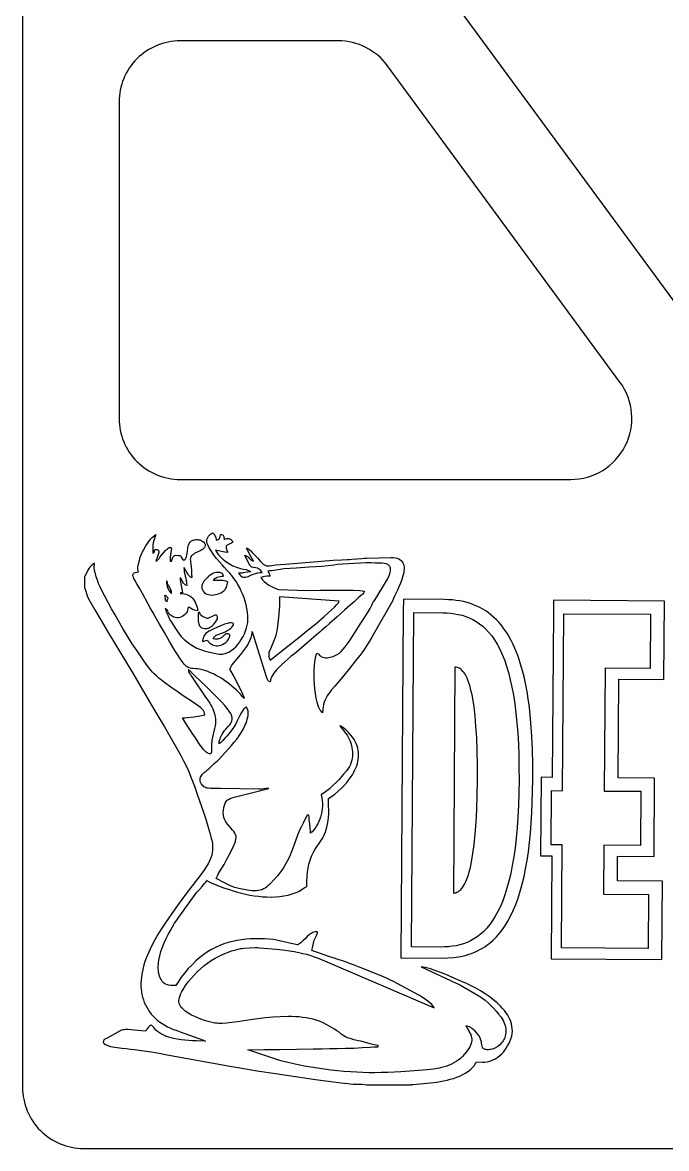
# Model space of a CAD drawing. Extents: x 0 to 500, y 0 to 300.
# Drawn here: x 0 to 105.4, y 0 to 184.1 of the extents above; entities that cross this region are included whole.
import ezdxf

# ---------------------------------------------------------------- set-up
doc = ezdxf.new("R2010")
doc.units = 0
doc.layers.add('Nível Padrão', color=18, linetype='CONTINUOUS')

msp = doc.modelspace()

# ---------------------------------------------------------------- linework, layer by layer
at = {"layer": 'Nível Padrão'}
for points in [[(0, 10, 0.414214), (10, 0), (490, 0, 0.414214), (500, 10), (500, 290, 0.414214), (490, 300), (10, 300, 0.414214), (0, 290), (0, 10)], [(227.69, 25), (227.69, 28.97, 0.041846), (227.67, 31.47), (222.44, 90.15, 0.386376), (207.6, 103.81), (137.25, 103.84, -0.238478), (129.19, 107.91), (65.79, 194.14, -0.132662), (63.9, 199, 0.026364), (64.02, 196.77), (64.02, 275, -0.414214), (74.02, 285), (475, 285, -0.414214), (485, 275), (485, 25, -0.414214), (475, 15), (237.69, 15, -0.414214), (227.69, 25)], [(59.73, 177.06, 0.238565), (51.67, 181.14), (25.8, 181.14, 0.414214), (15.8, 171.14), (15.8, 119.41, 0.414214), (25.8, 109.41), (89.71, 109.41, 0.614772), (97.77, 125.33), (59.73, 177.06)]]:
    msp.add_lwpolyline(points, format="xyb", close=True, dxfattribs=at)
for points in [[(23.36, 88.31), (23.43, 88.06), (23.53, 87.76), (23.82, 87.1), (24.13, 86.48), (24.37, 86.05), (25.01, 85.02), (25.34, 84.54), (25.69, 84.07), (26.04, 83.65), (26.45, 83.24), (26.92, 82.84), (27.42, 82.47), (27.97, 82.13), (28.54, 81.84), (29.13, 81.59), (29.44, 81.49), (29.74, 81.41), (30.4, 81.23), (31.14, 81.05), (31.87, 80.9), (32.21, 80.86), (32.5, 80.85), (32.72, 80.86), (32.93, 80.89), (33.14, 80.94), (33.35, 81.01), (33.56, 81.09), (33.76, 81.19), (34.16, 81.43), (34.54, 81.73), (34.9, 82.06), (35.24, 82.44), (35.55, 82.85), (35.84, 83.28), (36.1, 83.73), (36.32, 84.19), (36.51, 84.65), (36.67, 85.12), (36.78, 85.57), (36.85, 86.01), (36.87, 86.42), (36.86, 87.07), (36.8, 87.7), (36.72, 88.31), (36.6, 88.91), (36.45, 89.49), (36.26, 90.06), (36.05, 90.62), (35.81, 91.16), (35.55, 91.69), (35.25, 92.21), (34.94, 92.71), (34.6, 93.2), (34.23, 93.68), (33.85, 94.14), (33.44, 94.6), (33.02, 95.04), (32.66, 95.43), (32.22, 95.93), (31.75, 96.51), (31.28, 97.13), (30.85, 97.75), (30.49, 98.34), (30.36, 98.61), (30.25, 98.85), (30.19, 99.07), (30.17, 99.25), (30.18, 99.47), (30.24, 99.69), (30.32, 99.91), (30.44, 100.12), (30.58, 100.3), (30.74, 100.46), (30.92, 100.59), (31.11, 100.66), (31.22, 100.57), (31.32, 100.46), (31.41, 100.32), (31.5, 100.17), (31.57, 100.01), (31.63, 99.84), (31.67, 99.67), (31.7, 99.49), (31.88, 99.52), (32.03, 99.58), (32.15, 99.67), (32.24, 99.78), (32.3, 99.92), (32.35, 100.07), (32.4, 100.43), (32.58, 100.4), (32.72, 100.36), (32.83, 100.3), (32.9, 100.21), (32.94, 100.1), (32.97, 99.96), (32.99, 99.6), (33.19, 99.7), (33.39, 99.75), (33.59, 99.76), (33.77, 99.74), (33.94, 99.68), (34.11, 99.57), (34.26, 99.43), (34.4, 99.25), (34.3, 99.12), (34.19, 99.02), (34.07, 98.94), (33.95, 98.87), (33.71, 98.77), (33.51, 98.68), (33.43, 98.62), (33.36, 98.54), (33.32, 98.45), (33.31, 98.33), (33.32, 98.18), (33.37, 97.99), (33.46, 97.76), (33.58, 97.49), (33.11, 97.54), (32.57, 97.63), (31.58, 97.84), (31.74, 97.57), (31.91, 97.3), (32.11, 97.05), (32.32, 96.81), (32.54, 96.58), (32.78, 96.37), (33.04, 96.16), (33.3, 95.97), (33.86, 95.62), (34.44, 95.31), (35.04, 95.06), (35.65, 94.85), (36.09, 94.76), (36.59, 94.66), (36.82, 94.6), (37.04, 94.53), (37.22, 94.43), (37.29, 94.37), (37.35, 94.31), (36.85, 94.25), (36.41, 94.17), (35.94, 94.1), (35.66, 94.08), (35.34, 94.07), (35.54, 93.82), (35.73, 93.63), (35.92, 93.5), (36.11, 93.43), (36.3, 93.41), (36.5, 93.42), (36.71, 93.47), (36.93, 93.55), (37.39, 93.74), (37.92, 93.95), (38.21, 94.05), (38.53, 94.12), (38.87, 94.17), (39.23, 94.19), (39.08, 94.39), (38.94, 94.56), (38.81, 94.68), (38.68, 94.78), (38.56, 94.85), (38.44, 94.9), (38.21, 94.95), (37.79, 94.99), (37.58, 95.04), (37.48, 95.09), (37.38, 95.16), (37.3, 95.27), (37.17, 95.47), (36.86, 96.05), (36.56, 96.65), (36.4, 97.02), (36.62, 96.93), (36.8, 96.82), (36.96, 96.69), (37.11, 96.54), (37.26, 96.4), (37.42, 96.27), (37.6, 96.15), (37.82, 96.07), (37.22, 97.14), (36.64, 98.19), (36.75, 98.15), (36.87, 98.1), (37.11, 97.94), (37.35, 97.73), (37.59, 97.49), (38.05, 96.99), (38.43, 96.57), (38.71, 96.28), (38.94, 96.02), (39.15, 95.78), (39.36, 95.58), (39.58, 95.43), (39.69, 95.37), (39.82, 95.33), (39.95, 95.3), (40.1, 95.29), (40.27, 95.29), (40.45, 95.31), (41.46, 95.43), (43, 95.58), (46.96, 95.91), (50.83, 96.19), (52.27, 96.27), (53.12, 96.31), (53.49, 96.32), (53.88, 96.35), (54.71, 96.43), (55.53, 96.51), (55.92, 96.54), (56.29, 96.55), (60.3, 96.66), (60.68, 96.65), (61.03, 96.6), (61.32, 96.52), (61.58, 96.42), (61.8, 96.29), (61.99, 96.13), (62.14, 95.95), (62.25, 95.76), (62.34, 95.54), (62.4, 95.31), (62.43, 95.06), (62.44, 94.8), (62.42, 94.52), (62.39, 94.24), (62.33, 93.95), (62.26, 93.66), (62.08, 93.06), (61.86, 92.45), (61.61, 91.86), (61.36, 91.3), (60.89, 90.32), (60.7, 89.93), (60.58, 89.63), (57.19, 83.63), (56.79, 82.99), (56.3, 82.21), (55.78, 81.45), (55.23, 80.7), (54.66, 79.96), (53.5, 78.52), (52.34, 77.07), (51.72, 76.31), (51.13, 75.63), (50.58, 74.99), (50.33, 74.68), (50.09, 74.37), (49.88, 74.05), (49.69, 73.71), (49.52, 73.37), (49.38, 73), (49.27, 72.61), (49.18, 72.18), (49.13, 71.73), (49.12, 71.24), (48.98, 71.35), (48.85, 71.5), (48.73, 71.68), (48.61, 71.89), (48.5, 72.12), (48.4, 72.39), (48.22, 72.98), (48.07, 73.65), (47.95, 74.38), (47.86, 75.15), (47.79, 75.95), (47.75, 76.75), (47.73, 77.53), (47.74, 78.29), (47.78, 79), (47.84, 79.64), (47.93, 80.21), (48.04, 80.67), (48.1, 80.85), (48.17, 81.01), (48.45, 80.92), (48.5, 80.88), (48.51, 80.85), (48.52, 80.8), (48.55, 80.74), (48.62, 80.65), (48.76, 80.54), (48.95, 80.42), (49.16, 80.34), (49.38, 80.29), (49.61, 80.26), (49.85, 80.26), (50.1, 80.28), (50.34, 80.33), (50.59, 80.39), (50.83, 80.47), (51.06, 80.56), (51.5, 80.78), (51.87, 81.02), (52.02, 81.14), (52.15, 81.27), (52.47, 81.63), (52.79, 82.04), (53.44, 82.92), (54.05, 83.84), (54.6, 84.71), (55.26, 85.74), (55.93, 86.75), (56.59, 87.77), (56.9, 88.29), (57.19, 88.83), (57.3, 89.1), (57.4, 89.32), (57.46, 89.44), (57.54, 89.53), (59.07, 92), (59.39, 92.54), (59.71, 93.11), (59.98, 93.68), (60.09, 93.96), (60.17, 94.23), (60.22, 94.48), (60.23, 94.73), (60.2, 94.95), (60.11, 95.15), (60.05, 95.25), (59.98, 95.33), (59.89, 95.41), (59.78, 95.48), (59.53, 95.6), (59.2, 95.68), (58.84, 95.72), (58.47, 95.73), (58.09, 95.73), (57.72, 95.74), (57.08, 95.77), (56.25, 95.77), (55.3, 95.74), (54.29, 95.69), (52.36, 95.57), (51.56, 95.49), (50.95, 95.42), (50, 95.3), (49, 95.19), (47.96, 95.11), (46.91, 95.04), (44.79, 94.91), (42.77, 94.77), (42.14, 94.69), (41.47, 94.57), (40.81, 94.47), (40.48, 94.44), (40.17, 94.43), (40.34, 94.02), (40.42, 93.81), (40.52, 93.6), (39.98, 93.59), (39.66, 93.54), (39.39, 93.47), (38.99, 93.37), (39.24, 93.05), (39.54, 92.74), (39.89, 92.45), (40.26, 92.18), (40.66, 91.94), (41.07, 91.73), (41.48, 91.56), (41.89, 91.43), (46.53, 91.25), (48.66, 91.28), (51.45, 91.32), (52.85, 91.32), (54.12, 91.3), (55.19, 91.24), (55.61, 91.19), (55.94, 91.13), (55.88, 90.95), (55.79, 90.79), (55.68, 90.65), (55.55, 90.53), (55.27, 90.31), (54.98, 90.09), (54.73, 89.86), (54.5, 89.63), (54.28, 89.4), (54.02, 89.16), (52.76, 88.08), (51.51, 86.96), (50.26, 85.86), (49.62, 85.32), (48.98, 84.79), (48.74, 84.57), (48.49, 84.34), (44.43, 80.86), (44.17, 80.66), (43.91, 80.45), (42.92, 79.59), (42.37, 79.09), (41.84, 78.56), (41.59, 78.29), (41.35, 78.01), (41.14, 77.73), (40.95, 77.45), (40.79, 77.16), (40.66, 76.87), (40.57, 76.59), (40.52, 76.3), (40.38, 76.35), (40.27, 76.41), (40.19, 76.49), (40.12, 76.58), (40.02, 76.81), (39.92, 77.11), (37.62, 84.46), (37.6, 84.51), (37.58, 84.54), (37.55, 84.28), (37.5, 84.02), (37.44, 83.76), (37.36, 83.51), (37.16, 83.01), (36.91, 82.53), (36.63, 82.07), (36.32, 81.63), (36, 81.2), (35.67, 80.79), (35.02, 80.04), (34.47, 79.37), (34.25, 79.07), (34.08, 78.79), (33.97, 78.53), (33.94, 78.41), (33.93, 78.3), (34.6, 77.2), (35.78, 74.85), (36.06, 74.21), (36.2, 73.87), (36.29, 73.59), (36.11, 73.74), (35.96, 73.9), (35.83, 74.08), (35.67, 74.27), (35.35, 74.61), (35.01, 74.94), (34.65, 75.28), (34.27, 75.61), (33.87, 75.93), (33.46, 76.24), (33.03, 76.55), (32.6, 76.84), (32.15, 77.11), (31.7, 77.36), (31.24, 77.6), (30.78, 77.81), (30.32, 77.99), (29.86, 78.15), (29.4, 78.28), (28.94, 78.37), (28.63, 78.42), (28.36, 78.44), (27.89, 78.47), (27.68, 78.5), (27.46, 78.55), (27.22, 78.63), (26.96, 78.75), (26.85, 78.82), (26.73, 78.92), (26.45, 79.23), (26.12, 79.66), (25.75, 80.18), (25.35, 80.78), (24.93, 81.45), (24.07, 82.89), (23.21, 84.37), (22.43, 85.74), (21.79, 86.88), (21.36, 87.62), (20.91, 88.41), (20.48, 89.21), (19.65, 90.74), (19.15, 91.63), (18.72, 92.36), (18.37, 92.96), (18.24, 93.21), (18.14, 93.44), (18.08, 93.63), (18.06, 93.8), (18.09, 93.94), (18.16, 94.05), (18.28, 94.15), (18.45, 94.22), (18.69, 94.27), (18.98, 94.31), (18.93, 94.47), (18.9, 94.66), (18.89, 94.88), (18.9, 95.11), (18.98, 95.63), (19.12, 96.17), (19.28, 96.69), (19.46, 97.18), (19.64, 97.58), (19.78, 97.86), (20.2, 98.55), (20.44, 98.91), (20.7, 99.27), (20.97, 99.62), (21.24, 99.93), (21.52, 100.21), (21.81, 100.43), (21.71, 100.08), (21.61, 99.77), (21.5, 99.44), (21.4, 99.07), (21.35, 98.67), (21.33, 98.24), (21.34, 97.37), (21.51, 97.46), (21.56, 97.51), (21.59, 97.56), (21.61, 97.66), (21.61, 97.75), (21.61, 97.83), (21.65, 97.9), (21.74, 97.94), (21.93, 97.96), (22.07, 97.94), (22.17, 97.89), (22.25, 97.81), (22.29, 97.71), (22.3, 97.59), (22.29, 97.45), (22.22, 97.14), (22.11, 96.81), (21.98, 96.51), (21.87, 96.25), (21.81, 96.07), (21.94, 96.12), (22.05, 96.17), (22.14, 96.24), (22.21, 96.31), (22.34, 96.48), (22.49, 96.69), (22.77, 97.05), (23.07, 97.4), (23.41, 97.77), (23.56, 97.93), (23.72, 98.09), (23.89, 98.22), (23.98, 98.25), (24.07, 98.27), (24.17, 98.27), (24.25, 98.26), (24.31, 98.23), (24.35, 98.18), (24.37, 98.12), (24.38, 98.04), (24.35, 97.83), (24.24, 97.14), (24.18, 96.66), (24.16, 96.07), (24.4, 96.07), (24.48, 96.39), (24.54, 96.55), (24.61, 96.69), (24.7, 96.82), (24.81, 96.92), (24.94, 96.99), (25.1, 97.02), (25.46, 97), (25.69, 96.96), (25.83, 96.9), (25.91, 96.8), (26.05, 96.55), (26.18, 96.38), (26.4, 96.19), (26.61, 96.36), (26.69, 96.45), (26.74, 96.54), (26.82, 96.78), (26.9, 97.1), (26.95, 97.37), (26.98, 97.66), (27.06, 98.25), (27.11, 98.54), (27.2, 98.8), (27.32, 99.04), (27.39, 99.14), (27.48, 99.23), (27.65, 99.35), (27.83, 99.45), (28.02, 99.52), (28.22, 99.56), (28.41, 99.59), (28.61, 99.58), (28.81, 99.56), (29, 99.52), (29.18, 99.46), (29.34, 99.38), (29.5, 99.29), (29.63, 99.19), (29.74, 99.07), (29.83, 98.94), (29.9, 98.81), (29.93, 98.66), (29.84, 98.42), (29.73, 98.22), (29.59, 98.07), (29.43, 97.94), (29.25, 97.83), (29.05, 97.73), (28.6, 97.53), (28.2, 97.33), (28.01, 97.21), (27.84, 97.08), (27.68, 96.92), (27.56, 96.75), (27.49, 96.54), (27.46, 96.31), (27.47, 96.08), (27.49, 95.83), (27.58, 95.25), (27.66, 94.47), (27.68, 93.96), (27.69, 93.37), (27.59, 93.4), (27.5, 93.45), (27.33, 93.59), (27.18, 93.77), (27.04, 93.98), (26.8, 94.43), (26.68, 94.64), (26.56, 94.82), (26.45, 94.96), (26.4, 95.01), (26.43, 94.64), (26.48, 94.29), (26.64, 93.62), (26.73, 93.27), (26.8, 92.91), (26.85, 92.51), (26.87, 92.07), (26.7, 92.13), (26.56, 92.22), (26.45, 92.32), (26.35, 92.44), (26.2, 92.71), (26.05, 93.01), (25.86, 93.3), (25.84, 93.34), (25.81, 93.37), (25.82, 93.02), (25.86, 92.69), (25.98, 92.08), (26.1, 91.49), (26.14, 91.2), (26.16, 90.89), (25.86, 90.86), (25.86, 90.84), (25.85, 90.81), (25.81, 90.78), (26.13, 90.76), (26.43, 90.71), (26.72, 90.65), (26.99, 90.56), (27.24, 90.45), (27.46, 90.31), (27.66, 90.15), (27.83, 89.98), (27.97, 89.8), (28.11, 89.59), (28.24, 89.34), (28.36, 89.08), (28.47, 88.8), (28.56, 88.52), (28.61, 88.23), (28.64, 87.95), (28.36, 87.98), (28.13, 88.03), (27.95, 88.1), (27.78, 88.19), (27.48, 88.38), (27.31, 88.47), (27.1, 88.54), (27.08, 88.27), (27.02, 88.02), (26.92, 87.78), (26.79, 87.56), (26.63, 87.36), (26.44, 87.19), (26.23, 87.04), (26.01, 86.93), (25.76, 86.85), (25.51, 86.8), (25.26, 86.79), (25, 86.83), (24.74, 86.91), (24.49, 87.04), (24.24, 87.22), (24.01, 87.45), (23.9, 87.59), (23.83, 87.71), (23.76, 87.9), (23.36, 88.31)], [(10.16, 93.48), (10.16, 91.72), (10.22, 91.6), (10.27, 91.46), (10.37, 91.12), (10.47, 90.75), (10.59, 90.39), (10.77, 90.01), (11.04, 89.49), (11.83, 88.09), (12.85, 86.34), (14.01, 84.39), (18.04, 77.71), (20.8, 73.06), (22.15, 70.76), (23.23, 68.94), (24.55, 66.66), (25.83, 64.38), (26.37, 63.39), (26.79, 62.57), (27.15, 61.76), (27.61, 60.62), (28.12, 59.26), (28.65, 57.8), (29.62, 54.98), (29.99, 53.86), (30.24, 53.07), (30.62, 51.81), (30.77, 51.24), (30.9, 50.72), (31.01, 50.23), (31.08, 49.76), (31.11, 49.3), (31.1, 48.86), (31.06, 48.42), (30.96, 47.98), (30.82, 47.53), (30.62, 47.06), (30.37, 46.56), (30.05, 46.04), (29.67, 45.48), (29.22, 44.87), (26.86, 41.78), (25.62, 40.12), (24.41, 38.43), (23.82, 37.57), (23.24, 36.71), (22.69, 35.85), (22.17, 34.99), (21.68, 34.14), (21.23, 33.3), (20.81, 32.46), (20.45, 31.64), (20.23, 31.1), (20.04, 30.57), (19.87, 30.04), (19.73, 29.52), (19.61, 29.01), (19.52, 28.5), (19.45, 28), (19.4, 27.5), (19.38, 27.02), (19.39, 26.54), (19.42, 26.07), (19.47, 25.61), (19.55, 25.16), (19.65, 24.73), (19.78, 24.3), (19.93, 23.88), (20.11, 23.48), (20.32, 23.09), (20.54, 22.71), (20.8, 22.34), (21.08, 21.98), (21.38, 21.64), (21.71, 21.32), (22.06, 21.01), (22.44, 20.71), (22.85, 20.43), (23.28, 20.17), (23.73, 19.92), (24.21, 19.69), (24.72, 19.47), (25.25, 19.28), (25.81, 19.1), (29.6, 17.71), (29.69, 17.68), (29.93, 17.57), (28.5, 17.58), (27.84, 17.61), (27.19, 17.64), (26.56, 17.7), (25.94, 17.77), (25.32, 17.87), (24.7, 17.99), (24.34, 18.08), (23.95, 18.2), (23.55, 18.34), (23.14, 18.51), (22.76, 18.7), (22.4, 18.91), (22.09, 19.13), (21.83, 19.36), (21.64, 19.59), (21.5, 19.79), (21.35, 19.96), (21.1, 20.16), (20.93, 20.09), (20.78, 20.01), (20.65, 19.9), (20.54, 19.78), (20.35, 19.51), (20.16, 19.21), (19.49, 19.24), (18.88, 19.29), (17.79, 19.41), (17.3, 19.45), (16.85, 19.45), (16.63, 19.42), (16.41, 19.39), (16.21, 19.33), (16, 19.25), (13.72, 18), (13.48, 17.88), (13.4, 17.83), (13.33, 17.78), (13.29, 17.71), (13.26, 17.62), (13.22, 17.33), (13.37, 17.16), (13.58, 17.02), (13.82, 16.89), (14.1, 16.78), (14.41, 16.69), (14.75, 16.61), (15.47, 16.49), (16.24, 16.4), (16.99, 16.33), (17.7, 16.26), (18.31, 16.19), (21.06, 15.79), (22.39, 15.58), (23.7, 15.34), (34.24, 13.4), (35.9, 13.11), (38.38, 12.71), (41.39, 12.24), (44.67, 11.75), (47.92, 11.28), (50.87, 10.88), (52.15, 10.73), (53.24, 10.61), (54.13, 10.53), (54.76, 10.5), (55.6, 10.51), (56.3, 10.39), (63.59, 10.39), (63.68, 10.45), (63.85, 10.48), (66.77, 10.74), (67.83, 10.87), (68.92, 11.06), (69.47, 11.17), (70.01, 11.31), (70.55, 11.47), (71.08, 11.65), (71.59, 11.85), (72.08, 12.09), (72.54, 12.35), (72.97, 12.64), (73.37, 12.96), (73.72, 13.32), (73.89, 13.52), (74.04, 13.72), (74.18, 13.93), (74.3, 14.15), (75.25, 14.13), (75.67, 14.14), (76.06, 14.19), (76.46, 14.27), (76.86, 14.42), (77.29, 14.63), (77.77, 14.93), (78.11, 15.18), (78.42, 15.46), (78.7, 15.76), (78.95, 16.07), (79.17, 16.41), (79.38, 16.76), (79.58, 17.13), (79.76, 17.52), (79.93, 17.95), (80.05, 18.36), (80.12, 18.78), (80.16, 19.18), (80.15, 19.58), (80.1, 19.98), (80.01, 20.37), (79.89, 20.75), (79.74, 21.13), (79.56, 21.5), (79.35, 21.86), (79.11, 22.22), (78.85, 22.57), (78.56, 22.9), (78.26, 23.24), (77.94, 23.56), (77.6, 23.87), (77.24, 24.17), (76.51, 24.75), (75.73, 25.29), (74.95, 25.78), (74.17, 26.23), (73.4, 26.62), (72.68, 26.97), (72, 27.27), (70.45, 27.93), (69.54, 28.32), (68.59, 28.71), (67.64, 29.07), (66.74, 29.38), (66.32, 29.5), (65.92, 29.59), (65.56, 29.66), (65.24, 29.69), (70.06, 27.45), (70.47, 27.27), (70.86, 27.1), (71.26, 26.92), (71.66, 26.7), (74.66, 24.98), (75.18, 24.61), (75.69, 24.23), (76.18, 23.82), (76.64, 23.39), (77.09, 22.94), (77.52, 22.46), (77.92, 21.97), (78.31, 21.45), (78.49, 21.18), (78.64, 20.91), (78.77, 20.64), (78.88, 20.38), (78.97, 20.12), (79.03, 19.86), (79.07, 19.61), (79.09, 19.36), (79.1, 19.12), (79.08, 18.89), (79.05, 18.66), (79, 18.43), (78.93, 18.22), (78.86, 18.01), (78.76, 17.81), (78.65, 17.62), (78.54, 17.44), (78.4, 17.27), (78.11, 16.96), (77.79, 16.69), (77.43, 16.47), (77.05, 16.31), (76.66, 16.2), (76.46, 16.17), (76.26, 16.15), (76.06, 16.15), (75.86, 16.17), (75.71, 16.2), (75.59, 16.24), (75.49, 16.29), (75.41, 16.36), (75.34, 16.44), (75.29, 16.53), (75.21, 16.73), (75.16, 16.96), (75.13, 17.21), (75.09, 17.46), (75.03, 17.7), (74.88, 18.07), (74.66, 18.45), (74.39, 18.83), (74.08, 19.19), (73.72, 19.5), (73.54, 19.64), (73.34, 19.77), (73.15, 19.87), (72.95, 19.95), (72.74, 20.01), (72.54, 20.04), (72.93, 19.42), (73.1, 19.14), (73.23, 18.88), (73.34, 18.62), (73.43, 18.38), (73.49, 18.14), (73.52, 17.9), (73.52, 17.66), (73.48, 17.42), (73.42, 17.17), (73.33, 16.92), (73.2, 16.65), (73.04, 16.36), (72.84, 16.06), (72.61, 15.73), (72.3, 15.36), (71.99, 15.02), (71.66, 14.72), (71.32, 14.44), (70.97, 14.2), (70.61, 13.98), (70.23, 13.79), (69.84, 13.62), (69.44, 13.47), (69.02, 13.35), (68.59, 13.24), (68.16, 13.14), (67.24, 12.99), (66.28, 12.88), (64.09, 12.68), (61.93, 12.53), (59.77, 12.43), (58.68, 12.4), (57.59, 12.39), (56.67, 12.39), (55.7, 12.42), (54.7, 12.46), (53.66, 12.53), (52.6, 12.61), (51.53, 12.71), (50.44, 12.83), (49.36, 12.96), (48.28, 13.12), (47.21, 13.28), (46.16, 13.47), (45.13, 13.67), (44.14, 13.88), (43.19, 14.11), (42.29, 14.35), (41.45, 14.61), (36.87, 16.15), (39.54, 16.17), (42.19, 16.21), (44.86, 16.25), (47.59, 16.27), (48.96, 16.29), (50.27, 16.33), (51.55, 16.37), (52.88, 16.39), (53.57, 16.4), (54.25, 16.43), (55.56, 16.51), (56.86, 16.59), (57.51, 16.61), (58.18, 16.62), (58.18, 16.86), (57.88, 16.9), (57.57, 16.96), (56.9, 17.12), (55.61, 17.47), (54.7, 17.68), (54.24, 17.79), (53.79, 17.91), (53.34, 18.06), (52.92, 18.23), (52.52, 18.45), (52.33, 18.58), (52.15, 18.72), (51.8, 19), (51.44, 19.26), (51.07, 19.51), (50.68, 19.75), (49.89, 20.19), (49.08, 20.59), (48.59, 20.8), (48.07, 20.98), (47.54, 21.13), (46.99, 21.26), (46.43, 21.36), (45.85, 21.44), (45.26, 21.51), (44.65, 21.55), (44.04, 21.57), (43.43, 21.58), (42.18, 21.54), (40.94, 21.46), (39.7, 21.34), (38.49, 21.2), (37.33, 21.04), (35.19, 20.73), (34.24, 20.6), (33.4, 20.5), (32.68, 20.44), (32.37, 20.44), (32.09, 20.44), (31.8, 20.47), (31.49, 20.52), (30.83, 20.65), (30.15, 20.83), (29.47, 21.05), (28.81, 21.3), (28.2, 21.56), (27.67, 21.81), (27.24, 22.06), (26.64, 22.48), (26.39, 22.68), (26.17, 22.88), (25.99, 23.08), (25.84, 23.28), (25.72, 23.49), (25.64, 23.71), (25.6, 23.94), (25.59, 24.18), (25.62, 24.44), (25.68, 24.71), (25.78, 25), (25.92, 25.32), (26.09, 25.65), (26.3, 26.02), (26.7, 26.64), (27.13, 27.23), (27.59, 27.81), (28.08, 28.36), (28.59, 28.88), (29.13, 29.38), (29.69, 29.86), (30.28, 30.3), (30.89, 30.72), (31.52, 31.1), (32.17, 31.45), (32.83, 31.77), (33.52, 32.05), (34.21, 32.3), (34.92, 32.51), (35.65, 32.68), (35.92, 32.73), (36.28, 32.77), (37.16, 32.84), (38.05, 32.87), (38.43, 32.86), (38.73, 32.84), (39.43, 32.75), (40.13, 32.68), (41.54, 32.57), (42.98, 32.43), (43.71, 32.34), (44.46, 32.21), (45.23, 32.06), (45.9, 31.91), (46.49, 31.76), (47.03, 31.6), (47.56, 31.42), (48.12, 31.21), (49.4, 30.68), (67.36, 22.98), (67.31, 23.11), (67.23, 23.25), (67.12, 23.39), (66.99, 23.53), (66.68, 23.83), (66.32, 24.11), (65.94, 24.39), (65.56, 24.64), (64.94, 25.03), (60.73, 27.3), (60.1, 27.6), (59.45, 27.9), (58.15, 28.45), (55.52, 29.51), (54.18, 30.03), (53.53, 30.27), (52.87, 30.5), (49.99, 31.44), (48.43, 31.97), (47.8, 32.21), (47.35, 32.4), (47.42, 32.59), (47.48, 32.81), (47.58, 33.31), (47.68, 33.83), (47.74, 34.07), (47.82, 34.28), (48.01, 34.62), (48.13, 34.85), (48.23, 35.08), (48.26, 35.18), (48.27, 35.28), (48.25, 35.36), (48.21, 35.42), (48.13, 35.45), (48.02, 35.46), (47.87, 35.45), (47.68, 35.39), (47.5, 35.32), (47.32, 35.23), (47.14, 35.11), (46.96, 34.97), (46.59, 34.64), (46.23, 34.3), (45.87, 33.95), (45.53, 33.65), (45.22, 33.41), (45.08, 33.33), (44.94, 33.28), (41.1, 34.15), (40.35, 34.23), (39.59, 34.28), (38.84, 34.3), (38.08, 34.3), (37.33, 34.28), (36.59, 34.22), (35.85, 34.14), (35.11, 34.02), (34.39, 33.87), (33.67, 33.68), (32.97, 33.46), (32.28, 33.2), (31.6, 32.89), (30.93, 32.55), (30.29, 32.16), (29.66, 31.73), (29.03, 31.24), (28.39, 30.68), (27.75, 30.06), (27.13, 29.41), (26.54, 28.73), (25.99, 28.03), (25.51, 27.32), (25.3, 26.97), (25.1, 26.63), (24.66, 26.64), (24.26, 26.67), (23.9, 26.72), (23.59, 26.81), (23.31, 26.94), (23.07, 27.11), (22.86, 27.33), (22.68, 27.61), (22.54, 27.89), (22.43, 28.17), (22.34, 28.47), (22.28, 28.77), (22.23, 29.09), (22.21, 29.41), (22.21, 29.74), (22.23, 30.08), (22.26, 30.42), (22.31, 30.77), (22.46, 31.48), (22.66, 32.2), (22.91, 32.91), (23.2, 33.62), (23.51, 34.32), (23.85, 35), (24.2, 35.65), (24.55, 36.26), (24.9, 36.84), (25.24, 37.36), (25.56, 37.83), (28.54, 41.9), (28.96, 42.38), (29.39, 42.85), (29.8, 43.32), (29.99, 43.57), (30.17, 43.81), (30.57, 43.61), (31, 43.41), (31.94, 43.01), (32.91, 42.65), (33.86, 42.33), (34.5, 42.12), (35.16, 41.93), (35.83, 41.76), (36.51, 41.6), (37.2, 41.45), (37.9, 41.33), (38.6, 41.24), (39.3, 41.17), (40, 41.13), (40.71, 41.12), (41.41, 41.14), (42.1, 41.21), (42.79, 41.31), (43.48, 41.45), (44.15, 41.64), (44.81, 41.88), (45.05, 41.98), (45.28, 42.1), (45.69, 42.35), (46.1, 42.62), (46.53, 42.87), (46.53, 43.69), (46.56, 44.45), (46.62, 45.17), (46.72, 45.85), (46.86, 46.52), (47.05, 47.17), (47.3, 47.82), (47.62, 48.48), (47.91, 48.97), (48.22, 49.42), (48.53, 49.85), (48.84, 50.31), (49.14, 50.82), (49.29, 51.11), (49.43, 51.42), (49.56, 51.77), (49.69, 52.15), (49.8, 52.56), (49.91, 53.02), (50.02, 53.64), (50.09, 54.19), (50.12, 54.7), (50.12, 55.18), (50.09, 56.15), (50.07, 56.66), (50.06, 57.23), (50.31, 57.38), (50.57, 57.54), (51.1, 57.92), (51.62, 58.36), (52.13, 58.85), (52.62, 59.35), (53.07, 59.87), (53.48, 60.38), (53.83, 60.88), (54.04, 61.22), (54.23, 61.56), (54.41, 61.9), (54.56, 62.25), (54.69, 62.6), (54.8, 62.95), (54.89, 63.31), (54.95, 63.67), (54.99, 64.03), (55, 64.39), (54.98, 64.75), (54.94, 65.12), (54.86, 65.48), (54.76, 65.85), (54.62, 66.21), (54.45, 66.57), (54.27, 66.88), (54.01, 67.24), (53.69, 67.64), (53.33, 68.04), (52.96, 68.42), (52.59, 68.74), (52.24, 68.98), (52.08, 69.07), (51.94, 69.12), (52.93, 67.87), (53.12, 67.57), (53.29, 67.25), (53.45, 66.93), (53.6, 66.59), (53.72, 66.26), (53.83, 65.91), (53.91, 65.57), (53.97, 65.22), (54.01, 64.87), (54.02, 64.52), (54.01, 64.17), (53.97, 63.83), (53.9, 63.48), (53.8, 63.15), (53.67, 62.81), (53.51, 62.49), (53.29, 62.13), (53.05, 61.82), (52.55, 61.22), (52.01, 60.58), (51.74, 60.27), (51.44, 59.97), (50.81, 59.36), (50.22, 58.83), (49.59, 58.33), (48.88, 57.82), (48.98, 57.34), (49.04, 56.87), (49.07, 56.42), (49.07, 55.97), (49.04, 55.52), (48.98, 55.08), (48.88, 54.63), (48.75, 54.18), (48.63, 53.84), (48.49, 53.48), (48.32, 53.11), (48.12, 52.75), (47.9, 52.4), (47.66, 52.09), (47.4, 51.81), (47.11, 51.58), (47.11, 51.98), (47.08, 52.36), (47, 53.09), (46.92, 53.81), (46.9, 54.16), (46.88, 54.52), (46.53, 54.52), (46.45, 54.29), (46.32, 54.01), (45.99, 53.32), (45.63, 52.63), (45.35, 52.05), (45.01, 51.22), (44.69, 50.32), (44.35, 49.39), (43.98, 48.43), (43.78, 47.95), (43.56, 47.46), (43.32, 46.97), (43.06, 46.49), (42.77, 46.01), (42.45, 45.53), (42.11, 45.07), (41.73, 44.61), (41.15, 43.96), (40.64, 43.4), (40.4, 43.16), (40.17, 42.94), (39.93, 42.75), (39.69, 42.58), (39.44, 42.44), (39.18, 42.32), (38.9, 42.23), (38.61, 42.17), (38.29, 42.14), (37.94, 42.13), (37.56, 42.15), (37.14, 42.2), (36.2, 42.36), (35.42, 42.52), (34.76, 42.7), (34.17, 42.91), (33.62, 43.16), (33.06, 43.44), (31.7, 44.17), (31.97, 44.71), (32.1, 44.97), (32.26, 45.25), (32.98, 46.46), (33.45, 47.3), (33.93, 48.2), (34.37, 49.09), (34.56, 49.52), (34.72, 49.91), (34.85, 50.27), (34.93, 50.59), (34.97, 50.86), (34.96, 50.97), (34.95, 51.06), (34.85, 51.33), (34.72, 51.58), (34.57, 51.83), (34.39, 52.06), (33.99, 52.52), (33.59, 53), (33.4, 53.26), (33.23, 53.53), (33.08, 53.83), (32.97, 54.15), (32.89, 54.5), (32.85, 54.88), (32.87, 55.3), (32.94, 55.76), (33.04, 56.17), (33.17, 56.49), (33.31, 56.75), (33.49, 56.94), (33.71, 57.09), (33.97, 57.22), (34.28, 57.34), (34.65, 57.46), (40.29, 58.88), (39.82, 58.86), (39.49, 58.82), (39.15, 58.78), (38.65, 58.76), (32.4, 58.88), (31.32, 58.86), (30.84, 58.86), (30.41, 58.9), (30.21, 58.94), (30.02, 58.99), (29.85, 59.07), (29.69, 59.16), (29.54, 59.28), (29.41, 59.42), (29.29, 59.59), (29.18, 59.79), (29.1, 60.01), (29.06, 60.21), (29.06, 60.4), (29.09, 60.58), (29.14, 60.75), (29.23, 60.91), (29.33, 61.07), (29.45, 61.21), (29.73, 61.48), (30.04, 61.73), (30.34, 61.97), (30.61, 62.2), (31.1, 62.71), (31.35, 62.94), (31.63, 63.18), (31.76, 63.28), (31.89, 63.39), (32.07, 63.57), (32.12, 63.63), (32.18, 63.69), (34.2, 65.91), (34.63, 66.42), (35.06, 66.94), (35.46, 67.49), (35.83, 68.06), (36.17, 68.65), (36.46, 69.26), (36.58, 69.57), (36.69, 69.89), (36.79, 70.21), (36.87, 70.54), (36.92, 70.79), (36.95, 71.01), (36.95, 71.22), (36.94, 71.42), (36.91, 71.61), (36.84, 71.8), (36.76, 71.99), (36.64, 72.18), (36.51, 72.12), (36.38, 72.02), (36.24, 71.89), (36.11, 71.72), (35.84, 71.3), (35.57, 70.81), (35.06, 69.8), (34.83, 69.36), (34.63, 69.01), (34.42, 68.69), (34.15, 68.32), (33.48, 67.49), (33.13, 67.08), (32.78, 66.71), (32.45, 66.4), (32.17, 66.18), (32.2, 66.46), (32.26, 66.73), (32.33, 66.99), (32.42, 67.22), (32.52, 67.45), (32.63, 67.66), (32.87, 68.06), (33.06, 68.33), (33.27, 68.57), (33.68, 69.01), (33.87, 69.23), (34.03, 69.44), (34.17, 69.67), (34.27, 69.91), (34.31, 70.17), (34.32, 70.31), (34.3, 70.45), (34.27, 70.61), (34.23, 70.77), (34.08, 71.12), (33.84, 71.52), (33.51, 71.97), (33.09, 72.47), (32.55, 73.03), (31.68, 73.91), (29.98, 75.6), (28.2, 77.32), (27.52, 77.95), (27.28, 78.17), (27.1, 78.3), (27.15, 78.04), (27.23, 77.86), (27.34, 77.7), (27.48, 77.5), (27.72, 77.14), (27.93, 76.78), (29.83, 73.96), (30.26, 73.38), (30.65, 72.8), (30.84, 72.51), (31, 72.21), (31.15, 71.9), (31.28, 71.59), (31.39, 71.27), (31.48, 70.94), (31.54, 70.6), (31.58, 70.25), (31.59, 69.89), (31.56, 69.51), (31.51, 69.11), (31.41, 68.69), (31.18, 67.74), (30.99, 66.77), (30.96, 66.52), (30.95, 66.24), (30.95, 65.61), (30.94, 65.03), (30.92, 64.8), (30.87, 64.65), (30.81, 64.59), (30.74, 64.56), (30.66, 64.54), (30.59, 64.54), (30.42, 64.59), (30.24, 64.68), (30.05, 64.83), (29.86, 65.01), (29.67, 65.22), (29.47, 65.45), (29.1, 65.95), (28.76, 66.44), (28.31, 67.14), (27.75, 67.94), (27.47, 68.33), (27.2, 68.74), (26.68, 69.59), (26.16, 70.41), (26.55, 70.43), (27.01, 70.46), (28.03, 70.58), (29.03, 70.73), (29.81, 70.89), (29.78, 71.18), (29.71, 71.43), (29.6, 71.63), (29.46, 71.8), (29.29, 71.95), (29.11, 72.1), (28.73, 72.39), (28.37, 72.67), (27.98, 72.93), (26.3, 74.05), (25.29, 74.73), (24.25, 75.46), (23.24, 76.21), (22.32, 76.93), (21.92, 77.28), (21.56, 77.61), (21.25, 77.91), (21, 78.2), (20.41, 78.97), (19.84, 79.76), (18.75, 81.36), (17.96, 82.55), (17.17, 83.79), (16.4, 85.05), (15.69, 86.3), (15.15, 87.27), (14.59, 88.26), (14.01, 89.27), (13.45, 90.3), (12.93, 91.35), (12.69, 91.87), (12.46, 92.4), (12.26, 92.93), (12.07, 93.47), (11.92, 94), (11.79, 94.53), (11.71, 94.94), (11.71, 95.06), (11.71, 95.15), (11.76, 95.36), (11.8, 95.72), (11.5, 95.5), (11.25, 95.29), (11.04, 95.07), (10.87, 94.84), (10.71, 94.6), (10.57, 94.33), (10.28, 93.71), (10.21, 93.56), (10.16, 93.48)], [(29.34, 91.95), (29.37, 91.63), (29.45, 91.36), (29.57, 91.12), (29.74, 90.93), (29.94, 90.78), (30.17, 90.66), (30.43, 90.58), (30.7, 90.53), (30.99, 90.51), (31.29, 90.53), (31.59, 90.57), (31.89, 90.64), (32.18, 90.74), (32.45, 90.86), (32.71, 91.01), (32.95, 91.17), (33.08, 91.3), (33.2, 91.45), (33.3, 91.62), (33.39, 91.81), (33.46, 92.01), (33.51, 92.22), (33.58, 92.66), (33.32, 92.77), (33.05, 92.84), (32.79, 92.88), (32.51, 92.9), (31.92, 92.91), (31.22, 92.9), (31.35, 93.06), (31.5, 93.2), (31.68, 93.32), (31.88, 93.42), (32.1, 93.5), (32.34, 93.56), (32.6, 93.59), (32.87, 93.6), (32.84, 93.76), (32.78, 93.9), (32.69, 94.01), (32.57, 94.1), (32.43, 94.16), (32.27, 94.2), (32.09, 94.22), (31.91, 94.21), (31.7, 94.19), (31.5, 94.14), (31.28, 94.07), (31.07, 93.98), (30.85, 93.86), (30.65, 93.73), (30.44, 93.57), (30.25, 93.4), (29.99, 93.12), (29.69, 92.75), (29.55, 92.55), (29.44, 92.34), (29.37, 92.14), (29.34, 91.95)], [(24.4, 90.78), (24.39, 90.94), (24.36, 91.09), (24.28, 91.37), (24.17, 91.62), (24.04, 91.85), (23.91, 92.07), (23.8, 92.3), (23.72, 92.53), (23.7, 92.65), (23.69, 92.78), (23.57, 92.78), (23.59, 92.5), (23.62, 92.21), (23.68, 91.92), (23.77, 91.64), (23.88, 91.38), (24.03, 91.15), (24.2, 90.94), (24.4, 90.78)], [(23.41, 89.6), (23.41, 89.7), (23.39, 89.88), (23.34, 90.19), (23.28, 90.48), (23.51, 90.37), (23.55, 90.34), (23.57, 90.3), (23.6, 90.25), (23.64, 90.19), (23.72, 90.11), (23.86, 90.01), (23.78, 89.89), (23.69, 89.79), (23.65, 89.73), (23.63, 89.42), (23.5, 89.5), (23.41, 89.6)], [(40.29, 80.89), (40.31, 80.45), (40.33, 80.34), (40.36, 80.26), (40.43, 80.12), (40.47, 80.01), (40.52, 79.83), (43.41, 82.12), (45.21, 83.55), (46.55, 84.63), (47.99, 85.82), (49.38, 87), (50.58, 88.08), (51.06, 88.54), (51.44, 88.94), (51.7, 89.26), (51.78, 89.38), (51.82, 89.48), (42.05, 90.19), (42.03, 88.76), (41.96, 87.5), (41.85, 86.3), (41.68, 85.03), (41.62, 84.63), (41.53, 84.24), (41.44, 83.88), (41.33, 83.54), (41.1, 82.9), (40.87, 82.35), (40.46, 81.46), (40.33, 81.14), (40.3, 81), (40.29, 80.89)], [(69.08, 89.77), (62.33, 89.81), (62.32, 87.83), (61.93, 31.18), (68.68, 31.14), (69.62, 31.16), (70.53, 31.23), (71.41, 31.35), (72.25, 31.53), (72.66, 31.64), (73.06, 31.76), (73.46, 31.9), (73.84, 32.05), (74.22, 32.21), (74.59, 32.39), (74.95, 32.58), (75.3, 32.78), (75.64, 33), (75.98, 33.23), (76.31, 33.48), (76.63, 33.74), (76.94, 34.02), (77.25, 34.31), (77.55, 34.61), (77.84, 34.93), (78.12, 35.26), (78.39, 35.61), (78.92, 36.35), (79.42, 37.15), (79.88, 38.01), (80.32, 38.93), (80.73, 39.91), (81.11, 40.95), (81.46, 42.06), (81.78, 43.23), (82.07, 44.46), (82.33, 45.75), (82.57, 47.11), (82.78, 48.53), (82.96, 50.02), (83.12, 51.57), (83.25, 53.19), (83.35, 54.88), (83.43, 56.64), (83.48, 58.46), (83.51, 60.35), (83.5, 62.84), (83.45, 65.21), (83.35, 67.45), (83.2, 69.58), (83.01, 71.59), (82.89, 72.55), (82.76, 73.48), (82.62, 74.38), (82.47, 75.26), (82.3, 76.11), (82.13, 76.93), (81.94, 77.72), (81.73, 78.49), (81.52, 79.23), (81.29, 79.94), (81.05, 80.62), (80.8, 81.28), (80.53, 81.91), (80.25, 82.52), (79.96, 83.1), (79.66, 83.65), (79.34, 84.18), (79.01, 84.69), (78.67, 85.17), (78.31, 85.62), (77.94, 86.05), (77.56, 86.46), (77.15, 86.86), (76.72, 87.23), (76.27, 87.58), (75.82, 87.9), (75.34, 88.2), (74.85, 88.47), (74.35, 88.71), (73.83, 88.93), (73.3, 89.12), (72.74, 89.29), (72.18, 89.43), (71.59, 89.55), (70.99, 89.64), (70.37, 89.71), (69.73, 89.75), (69.08, 89.77)], [(86.88, 87.66), (86.69, 60.69), (84.88, 60.7), (84.79, 47.88), (86.6, 47.86), (86.49, 31.01), (104.65, 30.89), (104.73, 43.71), (97.35, 43.77), (97.38, 47.79), (103.36, 47.75), (103.45, 60.57), (97.47, 60.61), (97.58, 76.74), (104.96, 76.69), (105.05, 89.52), (86.89, 89.65), (86.88, 87.66)], [(28.75, 87.36), (28.74, 86.58), (28.76, 86.18), (28.79, 85.99), (28.83, 85.81), (28.89, 85.65), (28.97, 85.49), (29.07, 85.36), (29.2, 85.24), (29.36, 85.14), (29.56, 85.07), (29.78, 85.03), (30.05, 85.01), (30.22, 85.03), (30.39, 85.07), (30.56, 85.14), (30.72, 85.23), (30.88, 85.34), (31.04, 85.47), (31.33, 85.75), (31.57, 86.05), (31.76, 86.34), (31.89, 86.59), (31.92, 86.69), (31.93, 86.78), (31.92, 86.95), (31.87, 87.07), (31.81, 87.15), (31.72, 87.2), (31.61, 87.21), (31.49, 87.2), (31.36, 87.16), (31.23, 87.11), (30.94, 86.97), (30.68, 86.82), (30.45, 86.71), (30.35, 86.67), (30.28, 86.66), (30.1, 86.7), (29.85, 86.81), (29.46, 87.01), (29.26, 87.15), (29.14, 87.28), (29.06, 87.45), (28.99, 87.72), (28.87, 87.65), (28.8, 87.61), (28.77, 87.59), (28.76, 87.54), (28.75, 87.36)], [(68.79, 87.6), (69.44, 87.58), (70.08, 87.53), (70.71, 87.45), (71.32, 87.34), (71.93, 87.19), (72.53, 87.01), (73.11, 86.78), (73.68, 86.51), (74.24, 86.19), (74.78, 85.82), (75.31, 85.4), (75.82, 84.93), (76.31, 84.4), (76.79, 83.81), (77.24, 83.16), (77.68, 82.45), (78.09, 81.66), (78.48, 80.81), (78.85, 79.89), (79.2, 78.89), (79.52, 77.82), (79.82, 76.66), (80.09, 75.43), (80.34, 74.11), (80.56, 72.7), (80.75, 71.2), (80.91, 69.61), (81.04, 67.92), (81.14, 66.14), (81.21, 64.26), (81.24, 62.27), (81.25, 60.18), (81.21, 58.09), (81.15, 56.11), (81.06, 54.22), (80.93, 52.44), (80.78, 50.76), (80.6, 49.17), (80.39, 47.68), (80.15, 46.27), (79.89, 44.95), (79.6, 43.72), (79.28, 42.57), (78.94, 41.5), (78.58, 40.51), (78.2, 39.59), (77.8, 38.74), (77.37, 37.97), (76.93, 37.26), (76.46, 36.61), (75.98, 36.03), (75.48, 35.51), (74.96, 35.04), (74.43, 34.63), (73.88, 34.27), (73.32, 33.96), (72.75, 33.7), (72.16, 33.48), (71.56, 33.3), (70.95, 33.16), (70.33, 33.06), (69.7, 32.99), (69.06, 32.95), (68.42, 32.94), (63.66, 32.97), (64.04, 87.63), (68.79, 87.6)], [(95.33, 78.56), (95.19, 58.46), (101.17, 58.42), (101.11, 49.57), (95.13, 49.61), (95.07, 41.61), (102.46, 41.56), (102.4, 32.71), (88.22, 32.8), (88.33, 49.65), (86.52, 49.67), (86.58, 58.52), (88.39, 58.5), (88.59, 87.46), (102.77, 87.36), (102.71, 78.51), (95.33, 78.56)], [(29.46, 82.89), (29.7, 82.96), (29.85, 83.03), (30.01, 83.09), (30.28, 83.13), (30.33, 83.02), (30.4, 82.9), (30.49, 82.78), (30.62, 82.67), (30.76, 82.56), (30.92, 82.46), (31.11, 82.37), (31.31, 82.3), (31.52, 82.25), (31.74, 82.22), (31.98, 82.22), (32.23, 82.25), (32.48, 82.31), (32.73, 82.42), (32.99, 82.56), (33.25, 82.75), (33.36, 82.86), (33.52, 83.04), (33.69, 83.27), (33.84, 83.53), (33.9, 83.65), (33.93, 83.77), (33.94, 83.88), (33.93, 83.98), (33.87, 84.07), (33.78, 84.13), (33.64, 84.17), (33.46, 84.19), (33.35, 84.17), (33.26, 84.14), (33.16, 84.08), (33.07, 84.01), (32.89, 83.83), (32.68, 83.64), (32.57, 83.55), (32.44, 83.47), (32.29, 83.4), (32.12, 83.34), (31.94, 83.31), (31.73, 83.3), (31.49, 83.31), (31.22, 83.36), (31.26, 83.48), (31.32, 83.58), (31.38, 83.67), (31.46, 83.75), (31.64, 83.88), (31.87, 83.99), (32.44, 84.2), (32.78, 84.33), (33.15, 84.5), (33.5, 84.69), (33.81, 84.89), (34.07, 85.09), (34.28, 85.28), (34.42, 85.46), (34.51, 85.62), (34.53, 85.69), (34.53, 85.76), (34.52, 85.81), (34.48, 85.86), (34.43, 85.9), (34.36, 85.93), (34.17, 85.96), (33.89, 85.95), (33.53, 85.87), (33.08, 85.74), (32.55, 85.55), (31.91, 85.28), (31.18, 84.93), (30.87, 84.77), (30.56, 84.6), (30.28, 84.41), (30.02, 84.2), (29.9, 84.08), (29.79, 83.95), (29.7, 83.8), (29.62, 83.65), (29.56, 83.48), (29.51, 83.3), (29.47, 83.1), (29.46, 82.89)], [(70.52, 41.78), (70.71, 41.79), (70.91, 41.83), (71.1, 41.89), (71.29, 41.99), (71.48, 42.12), (71.66, 42.27), (71.84, 42.46), (72.01, 42.68), (72.19, 42.94), (72.35, 43.23), (72.51, 43.55), (72.67, 43.91), (72.82, 44.31), (72.97, 44.75), (73.11, 45.22), (73.24, 45.74), (73.37, 46.3), (73.5, 46.9), (73.72, 48.23), (73.92, 49.73), (74.09, 51.43), (74.23, 53.32), (74.34, 55.41), (74.41, 57.71), (74.45, 60.23), (74.45, 62.75), (74.41, 65.05), (74.33, 67.14), (74.21, 69.03), (74.07, 70.73), (73.89, 72.24), (73.68, 73.57), (73.57, 74.17), (73.44, 74.73), (73.32, 75.25), (73.18, 75.73), (73.04, 76.17), (72.9, 76.57), (72.74, 76.93), (72.59, 77.26), (72.42, 77.55), (72.26, 77.81), (72.08, 78.03), (71.91, 78.22), (71.73, 78.38), (71.54, 78.51), (71.36, 78.61), (71.16, 78.68), (70.97, 78.72), (70.77, 78.73), (70.52, 41.78)]]:
    msp.add_lwpolyline(points, close=True, dxfattribs=at)

doc.saveas('drawing.dxf')
